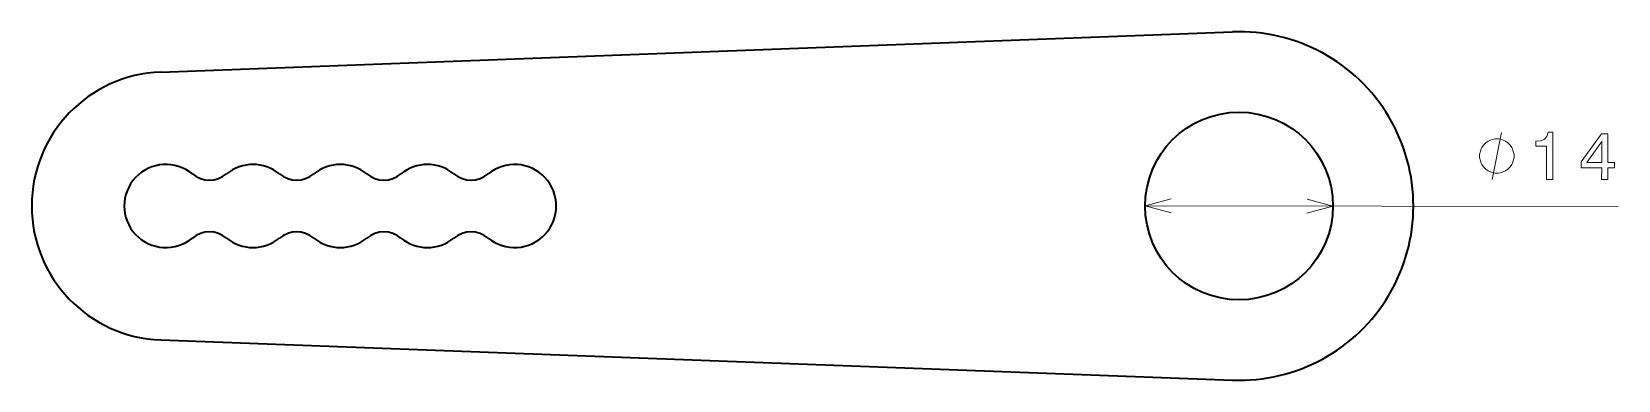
# Model space of a CAD drawing. Extents: x 95 to 214, y 103 to 129.
import ezdxf

# ---------------------------------------------------------------- set-up
doc = ezdxf.new("R2010")
doc.units = 0

msp = doc.modelspace()

# ---------------------------------------------------------------- linework, layer by layer
at = {"color": 7, "lineweight": 35}
for p, q in [((105.004829, 126.402496), (184.892334, 129.400391)), ((105.004829, 106.416565), (184.892334, 103.418671))]:
    msp.add_line(p, q, dxfattribs=at)
at = {"color": 7, "lineweight": 13}
msp.add_line((178.379822, 116.417297), (213.652039, 116.378128), dxfattribs=at)
for points in [[(204.248871, 118.388565), (204.952759, 121.887787)], [(180.312256, 116.9328), (178.379822, 116.417297), (180.311096, 115.897522)], [(190.447388, 115.886261), (192.379822, 116.401749), (190.448547, 116.921539)]]:
    msp.add_lwpolyline(points, dxfattribs=at)
for points in [[(208.309448, 118.384064), (208.768372, 118.38356), (208.772278, 121.908768), (208.429352, 121.909149), (208.338226, 121.601608), (208.156433, 121.39505), (207.878937, 121.274323), (207.495605, 121.23439), (207.495209, 120.876328), (208.312195, 120.875412)], [(205.884155, 120.136765), (205.884277, 120.253418), (205.826202, 120.486816), (205.768066, 120.66188), (205.709869, 120.778625), (205.593414, 120.953751), (205.41861, 121.128937), (205.243713, 121.245804), (205.127136, 121.30426), (204.952179, 121.362793), (204.718933, 121.421387), (204.602264, 121.421509), (204.485596, 121.421646), (204.252197, 121.363571), (204.077118, 121.305435), (203.960388, 121.247223), (203.785278, 121.130753), (203.610077, 120.955948), (203.493195, 120.781082), (203.434753, 120.664474), (203.376221, 120.489548), (203.317627, 120.256271), (203.317505, 120.139603), (203.317352, 120.022934), (203.375427, 119.789536), (203.433594, 119.614471), (203.491791, 119.497742), (203.608246, 119.322617), (203.783051, 119.14743), (203.957916, 119.030563), (204.074524, 118.972107), (204.249481, 118.913574), (204.482727, 118.85498), (204.599396, 118.854843), (204.716064, 118.854721), (204.949463, 118.912796), (205.124542, 118.970932), (205.241272, 119.029144), (205.416382, 119.145615), (205.591583, 119.320419), (205.708435, 119.495285), (205.766907, 119.611893), (205.825439, 119.786819), (205.884033, 120.020096)], [(212.413635, 118.379501), (212.867523, 118.378998), (212.868469, 119.246429), (213.367767, 119.24588), (213.368195, 119.649338), (212.868927, 119.649902), (212.871307, 121.803345), (212.412384, 121.803864), (210.876892, 119.692459), (210.876404, 119.248642), (212.414581, 119.246948)], [(211.300476, 119.651642), (212.416779, 121.218842), (212.415039, 119.650406)]]:
    msp.add_lwpolyline(points, close=True, dxfattribs=at)
at = {"color": 7, "lineweight": 35}
msp.add_circle((185.379822, 116.409531), 7, dxfattribs=at)
for centre, radius, start, end in [((185.379822, 116.409531), 13, 267.850906, 92.149094), ((105.379829, 116.409531), 10, 92.149094, 267.850906), ((105.379829, 116.409531), 3.1, 50.412571, 309.587429), ((111.879829, 116.409531), 3.1, 50.412571, 129.587431), ((118.379829, 116.409531), 3.1, 50.412571, 129.587431), ((124.879829, 116.409531), 3.1, 50.412571, 129.587431), ((131.379822, 116.409531), 3.1, 230.412569, 129.587431), ((108.629829, 120.339859), 2, 230.412569, 309.587429), ((115.129829, 120.339859), 2, 230.412569, 309.587429), ((121.629829, 120.339859), 2, 230.412569, 309.587429), ((128.129822, 120.339859), 2, 230.412569, 309.587429), ((108.629829, 112.479202), 2, 50.412571, 129.587431), ((111.879829, 116.409531), 3.1, 230.412569, 309.587429), ((115.129829, 112.479202), 2, 50.412571, 129.587431), ((118.379829, 116.409531), 3.1, 230.412569, 309.587429), ((121.629829, 112.479202), 2, 50.412571, 129.587431), ((124.879829, 116.409531), 3.1, 230.412569, 309.587429), ((128.129822, 112.479202), 2, 50.412571, 129.587431)]:
    msp.add_arc(centre, radius, start, end, dxfattribs=at)

doc.saveas('drawing.dxf')
